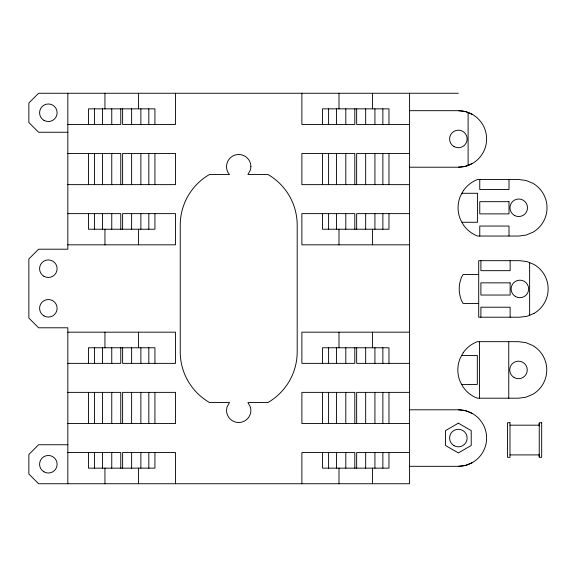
<?xml version="1.0" encoding="UTF-8"?>
<svg xmlns="http://www.w3.org/2000/svg" width="577" height="577" viewBox="0 0 577 577"><rect width="100%" height="100%" fill="white"/><g stroke="black" fill="none" stroke-linecap="round" stroke-linejoin="round"><path stroke-width="0.87" d="M539.235 456.753L539.293 454.135M472.491 163.428L465.675 166.248L458.354 167.215L409.583 167.215M472.491 462.53L465.675 465.358L458.354 466.317L409.583 466.317M458.354 93.258L38.594 93.258L28.85 103.009L28.85 122.497L38.594 132.248L67.834 132.248M409.583 110.683L458.354 110.683L465.675 111.642L472.491 114.47M67.834 124.452L120.766 124.452L120.766 108.851M409.583 124.452L356.658 124.452L356.658 108.851M67.834 153.446L120.766 153.446L120.766 184.633M409.583 153.446L356.658 153.446L356.658 184.633M67.834 184.633L175.538 184.633L175.538 153.446L122.612 153.446L122.612 184.633M409.583 184.633L301.879 184.633L301.879 153.446L354.805 153.446L354.805 184.633M461.946 193.281L477.568 193.281L477.568 222.275L461.946 222.275M67.834 213.634L120.766 213.634L120.766 229.228M409.583 213.634L356.658 213.634L356.658 229.228M67.834 244.821L175.538 244.821L175.538 213.634L122.612 213.634L122.612 229.228M409.583 244.821L301.879 244.821L301.879 213.634L354.805 213.634L354.805 229.228M478.701 274.443L463.086 274.443L461.629 277.097A30.242 30.242 0 0 0 461.629 300.79L463.086 303.444L478.701 303.444M67.834 332.179L175.538 332.179L175.538 363.366L122.612 363.366L122.612 347.772M409.583 332.179L301.879 332.179L301.879 363.366L354.805 363.366L354.805 347.772M461.701 355.439L477.323 355.439L477.323 384.433L461.701 384.433M67.834 363.366L120.766 363.366L120.766 347.772M409.583 363.366L356.658 363.366L356.658 347.772M67.834 392.367L120.766 392.367L120.766 423.554M409.583 392.367L356.658 392.367L356.658 423.554M409.583 409.785L458.354 409.785L465.675 410.752L472.491 413.572M67.834 423.554L175.538 423.554L175.538 392.367L122.612 392.367L122.612 423.554M409.583 423.554L301.879 423.554L301.879 392.367L354.805 392.367L354.805 423.554M509.996 425.177L539.235 425.177M67.834 444.752L38.594 444.752L28.85 454.503L28.85 473.991L38.594 483.742L409.583 483.742L409.583 93.258M67.834 452.548L120.766 452.548L120.766 468.149M409.583 452.548L356.658 452.548L356.658 468.149M509.996 454.907L539.235 454.907M539.235 423.33L539.293 425.941M529.628 262.65L529.628 315.237M510.14 260.674L510.14 270.671L480.901 270.671L480.901 260.674M510.14 317.206L510.14 307.216L480.901 307.216L480.901 317.206M509.001 179.512L509.001 189.501L479.761 189.501L479.761 179.512M509.001 236.043L509.001 226.054L479.761 226.054L479.761 236.043M508.755 341.671L508.755 398.202M479.516 341.671L479.516 398.202M468.106 112.652L468.106 165.246M388.97 124.452L388.97 108.851L322.5 108.851L322.5 124.452M388.97 153.446L388.97 184.633M388.97 213.634L388.97 229.228L322.5 229.228L322.5 213.634M388.97 363.366L388.97 347.772L322.5 347.772L322.5 363.366M388.97 392.367L388.97 423.554M388.97 452.548L388.97 468.149L322.5 468.149L322.5 452.548M382.868 108.851L382.868 124.452M382.868 153.446L382.868 184.633M382.868 213.634L382.868 229.228M382.868 347.772L382.868 363.366M382.868 392.367L382.868 423.554M382.868 452.548L382.868 468.149M374.92 108.851L374.92 124.452M374.92 153.446L374.92 184.633M374.92 213.634L374.92 229.228M374.92 347.772L374.92 363.366M374.92 392.367L374.92 423.554M374.92 452.548L374.92 468.149M372.475 93.258L372.475 108.851M372.475 229.228L372.475 244.821M372.475 332.179L372.475 347.772M372.475 468.149L372.475 483.742M365.667 108.851L365.667 124.452M365.667 153.446L365.667 184.633M365.667 213.634L365.667 229.228M365.667 347.772L365.667 363.366M365.667 392.367L365.667 423.554M365.667 452.548L365.667 468.149M354.805 108.851L354.805 124.452L301.879 124.452L301.879 93.258M354.805 468.149L354.805 452.548L301.879 452.548L301.879 483.742M345.803 108.851L345.803 124.452M345.803 153.446L345.803 184.633M345.803 213.634L345.803 229.228M345.803 347.772L345.803 363.366M345.803 392.367L345.803 423.554M345.803 452.548L345.803 468.149M338.995 93.258L338.995 108.851M338.995 229.228L338.995 244.821M338.995 332.179L338.995 347.772M338.995 468.149L338.995 483.742M336.542 108.851L336.542 124.452M336.542 153.446L336.542 184.633M336.542 213.634L336.542 229.228M336.542 347.772L336.542 363.366M336.542 392.367L336.542 423.554M336.542 452.548L336.542 468.149M328.594 108.851L328.594 124.452M328.594 153.446L328.594 184.633M328.594 213.634L328.594 229.228M328.594 347.772L328.594 363.366M328.594 392.367L328.594 423.554M328.594 452.548L328.594 468.149M322.5 153.446L322.5 184.633M322.5 392.367L322.5 423.554M175.538 93.258L175.538 124.452L122.612 124.452L122.612 108.851M175.538 483.742L175.538 452.548L122.612 452.548L122.612 468.149M154.924 124.452L154.924 108.851L88.454 108.851L88.454 124.452M154.924 153.446L154.924 184.633M154.924 213.634L154.924 229.228L88.454 229.228L88.454 213.634M154.924 363.366L154.924 347.772L88.454 347.772L88.454 363.366M154.924 392.367L154.924 423.554M154.924 452.548L154.924 468.149L88.454 468.149L88.454 452.548M148.823 108.851L148.823 124.452M148.823 153.446L148.823 184.633M148.823 213.634L148.823 229.228M148.823 347.772L148.823 363.366M148.823 392.367L148.823 423.554M148.823 452.548L148.823 468.149M140.875 108.851L140.875 124.452M140.875 153.446L140.875 184.633M140.875 213.634L140.875 229.228M140.875 347.772L140.875 363.366M140.875 392.367L140.875 423.554M140.875 452.548L140.875 468.149M138.43 93.258L138.43 108.851M138.43 229.228L138.43 244.821M138.43 332.179L138.43 347.772M138.43 468.149L138.43 483.742M131.621 108.851L131.621 124.452M131.621 153.446L131.621 184.633M131.621 213.634L131.621 229.228M131.621 347.772L131.621 363.366M131.621 392.367L131.621 423.554M131.621 452.548L131.621 468.149M111.758 108.851L111.758 124.452M111.758 153.446L111.758 184.633M111.758 213.634L111.758 229.228M111.758 347.772L111.758 363.366M111.758 392.367L111.758 423.554M111.758 452.548L111.758 468.149M104.949 93.258L104.949 108.851M104.949 229.228L104.949 244.821M104.949 332.179L104.949 347.772M104.949 468.149L104.949 483.742M102.497 108.851L102.497 124.452M102.497 153.446L102.497 184.633M102.497 213.634L102.497 229.228M102.497 347.772L102.497 363.366M102.497 392.367L102.497 423.554M102.497 452.548L102.497 468.149M94.549 108.851L94.549 124.452M94.549 153.446L94.549 184.633M94.549 213.634L94.549 229.228M94.549 347.772L94.549 363.366M94.549 392.367L94.549 423.554M94.549 452.548L94.549 468.149M88.454 153.446L88.454 184.633M88.454 392.367L88.454 423.554M67.834 93.258L67.834 249.206L38.594 249.206L28.85 258.958L28.85 318.042L38.594 327.794L67.834 327.794L67.834 483.742M458.354 110.683A28.266 28.266 0 0 1 486.62 138.949A28.266 28.266 0 0 1 458.354 167.215M458.354 409.785A28.266 28.266 0 0 1 486.62 438.051A28.266 28.266 0 0 1 458.354 466.317M250.894 166.666L250.476 169.818L247.922 174.499L267.952 174.499A58.479 58.479 0 0 1 297.191 225.145L297.191 351.855A58.479 58.479 0 0 1 267.952 402.501L247.922 402.501L250.476 407.182L250.894 410.334A12.182 12.182 0 0 1 238.712 422.515A12.182 12.182 0 0 1 226.53 410.334L226.941 407.182L229.495 402.501L209.473 402.501A58.479 58.479 0 0 1 180.233 351.855L180.233 225.145A58.479 58.479 0 0 1 209.473 174.499L229.495 174.499L228.16 172.754A12.182 12.182 0 0 1 235.56 154.896A12.182 12.182 0 0 1 250.894 166.666M463.418 190.612L460.489 195.935A30.242 30.242 0 0 0 460.489 219.621L463.418 224.943A30.242 30.242 0 0 0 477.568 236.043L518.745 236.043L526.058 235.084L532.881 232.257A28.266 28.266 0 0 0 532.881 183.298L526.058 180.478L518.745 179.512L477.568 179.512A30.242 30.242 0 0 0 463.418 190.612M463.172 352.763L460.244 358.086A30.242 30.242 0 0 0 460.244 381.779L463.172 387.102A30.242 30.242 0 0 0 477.323 398.202L518.499 398.202L525.813 397.236L532.636 394.416A28.266 28.266 0 0 0 532.636 345.457L525.813 342.63L518.499 341.671L477.323 341.671A30.242 30.242 0 0 0 463.172 352.763M458.354 423.186L445.487 430.622L445.487 445.487L458.354 452.916L471.229 445.487L471.229 430.622L458.354 423.186M534.021 313.419L527.198 316.246L519.884 317.206L478.701 317.206L478.701 260.674L519.884 260.674L527.198 261.641L534.021 264.468A28.266 28.266 0 0 1 534.021 313.419M509.001 201.683L479.761 201.683L479.761 213.872L509.001 213.872L509.001 201.683M510.14 282.853L480.901 282.853L480.901 295.035L510.14 295.035L510.14 282.853M509.996 422.739L507.558 422.739L507.558 457.337L509.996 457.337L509.996 422.739M541.673 422.739L539.235 422.739L539.235 457.337L541.673 457.337L541.673 422.739M43.96 471.842A8.77 8.77 0 0 0 57.116 464.247A8.77 8.77 0 0 0 43.96 456.652A8.77 8.77 0 0 0 43.96 471.842M43.96 315.893A8.77 8.77 0 0 0 57.116 308.298A8.77 8.77 0 0 0 43.96 300.704A8.77 8.77 0 0 0 43.96 315.893M43.96 276.296A8.77 8.77 0 0 0 57.116 268.702A8.77 8.77 0 0 0 43.96 261.107A8.77 8.77 0 0 0 43.96 276.296M453.969 445.646A8.77 8.77 0 0 0 467.132 438.051A8.77 8.77 0 0 0 453.969 430.456A8.77 8.77 0 0 0 453.969 445.646M43.96 120.348A8.77 8.77 0 0 0 57.116 112.753A8.77 8.77 0 0 0 43.96 105.158A8.77 8.77 0 0 0 43.96 120.348M453.969 146.544A8.77 8.77 0 0 0 467.132 138.949A8.77 8.77 0 0 0 453.969 131.354A8.77 8.77 0 0 0 453.969 146.544M514.114 377.531A8.77 8.77 0 0 0 527.27 369.936A8.77 8.77 0 0 0 514.114 362.342A8.77 8.77 0 0 0 514.114 377.531M514.359 215.372A8.77 8.77 0 0 0 527.515 207.778A8.77 8.77 0 0 0 514.359 200.183A8.77 8.77 0 0 0 514.359 215.372M515.499 296.542A8.77 8.77 0 0 0 528.655 288.94A8.77 8.77 0 0 0 515.499 281.345A8.77 8.77 0 0 0 515.499 296.542"/></g></svg>
